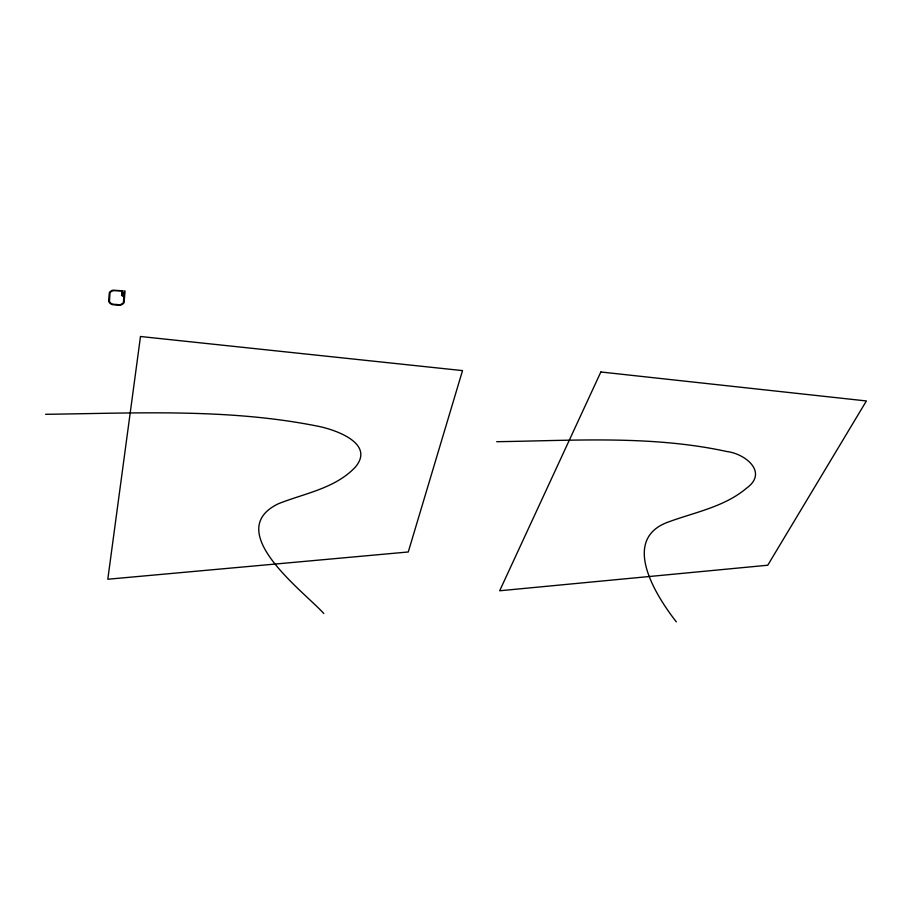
<?xml version="1.0" encoding="UTF-8"?>
<svg xmlns="http://www.w3.org/2000/svg" width="912" height="912" viewBox="0 0 912 912"><rect width="100%" height="100%" fill="white"/><g stroke="black" fill="none" stroke-linecap="round" stroke-linejoin="round"><path stroke-width="1.37" d="M496.698 441.693C573.26 440.644 651.35 435.081 726.75 451.508C745.115 453.617 768.702 472.279 746.483 488.239C724.595 506.696 695.696 512.054 669.499 521.584C619.362 538.513 656.059 595.935 676.328 621.881M45.6 414.299C136.504 413.182 228.878 408.2 318.539 426.349C335.673 429.814 375.436 443.551 355.247 467.206C335.035 488.604 304.551 493.289 278.365 503.755C221.73 531.058 303.833 591.364 323.806 613.514M108.71 300.39L108.756 301.199A5.073 3.785 5.9 0 0 109.451 302.693A5.791 4.332 5.9 0 0 110.5 303.685L111.344 304.198A5.107 3.808 5.9 0 0 112.769 304.711L119.609 305.269A5.039 3.773 5.7 0 0 121.091 305.007L123.473 303.514A5.255 3.933 5.7 0 0 124.1 302.465L125.058 291.019L124.34 290.962L123.405 302.282A4.697 3.511 5.7 0 1 122.607 303.479L120.783 304.505A4.435 3.317 5.7 0 1 119.495 304.733L112.951 304.198A4.423 3.306 5.9 0 1 111.72 303.753L110.979 303.297A5.05 3.773 5.9 0 1 110.078 302.442L109.862 302.134A4.366 3.26 5.9 0 1 109.463 301.142L109.987 293.14A4.446 3.34 6.1 0 1 110.762 291.931L112.176 291.053A4.492 3.374 6.1 0 1 113.886 290.677L123.052 290.848L113.248 290.176A5.141 3.865 6.1 0 0 111.8 290.552L110.181 291.578A5.119 3.842 6.1 0 0 109.28 292.969L108.71 300.39M121.535 295.237L122.687 295.876L121.535 295.237M121.638 293.744L122.789 294.382L121.638 293.744M121.752 292.25L122.903 292.889L121.752 292.25M140.494 336.505L107.798 579.245L408.268 551.977L462.521 370.603L140.494 336.505M600.848 371.982L499.673 590.771L767.756 565.223L866.4 400.949L600.848 371.982"/></g></svg>
